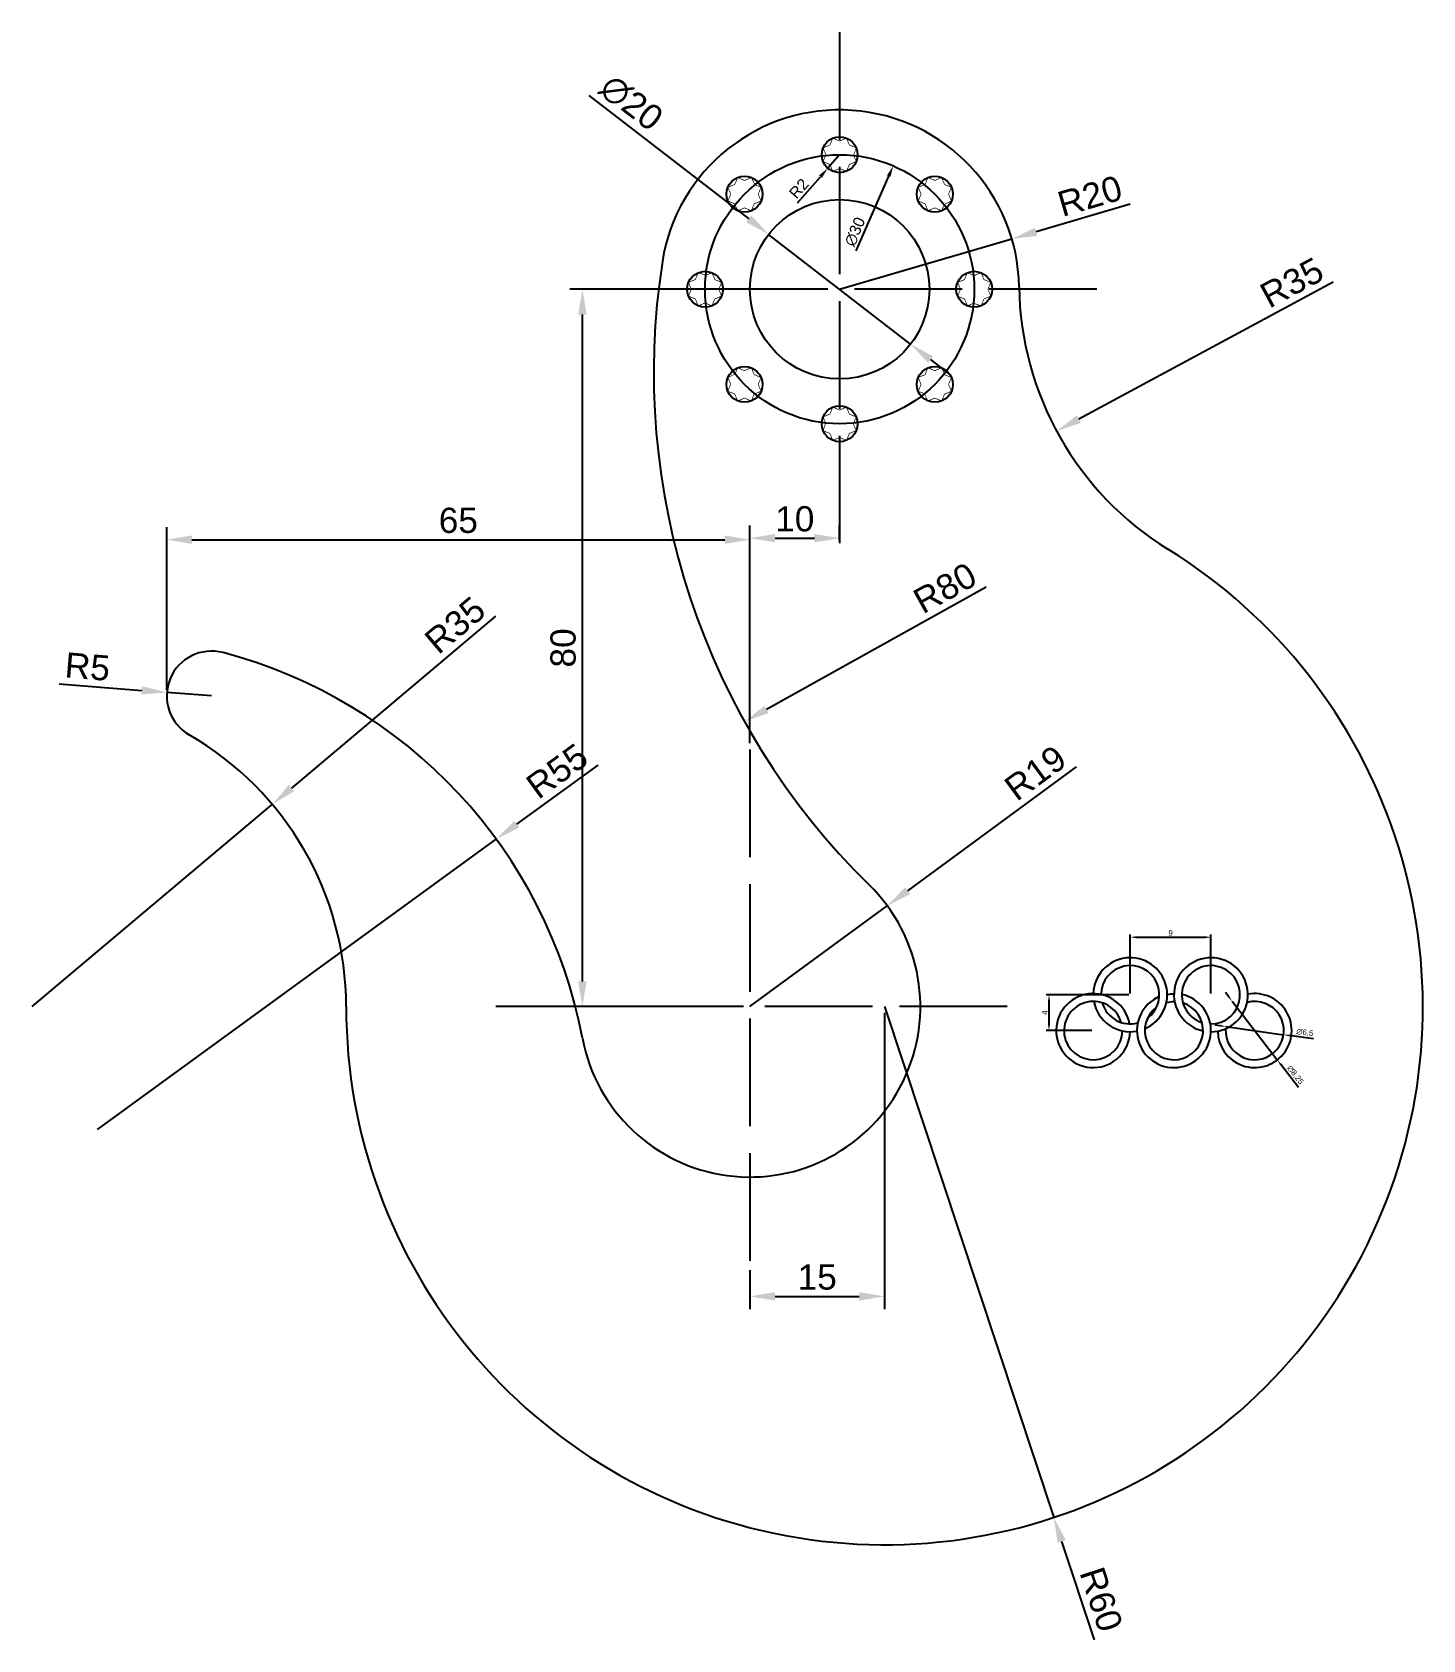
# Model space of a CAD drawing. Header units: millimetres. Extents: x 2193 to 2558, y 2041 to 2267.
# Drawn here: x 2193.2 to 2348.2, y 2041.5 to 2220.8 of the extents above; entities outside this region: 2.
import ezdxf

# ---------------------------------------------------------------- set-up
doc = ezdxf.new("R2010")
doc.units = ezdxf.units.MM
doc.linetypes.add('ACAD_ISO02W100', pattern=[15, 12, -3])
for name, color, linetype in [('Capas', 253, 'Continuous'), ('cotas', 253, 'Continuous'), ('ejes', 253, 'ACAD_ISO02W100')]:
    doc.layers.add(name, color=color, linetype=linetype)
doc.styles.get("Standard").update_dxf_attribs({"font": 'ARIAL.TTF'})
doc.dimstyles.new('rydia_mm', dxfattribs={"dimtxt": 2.5, "dimasz": 2.5, "dimexe": 1.25, "dimexo": 0.625, "dimtad": 1, "dimtxsty": 'Standard', "dimcen": 2.5, "dimadec": 0, "dimazin": 0, "dimtfac": 1, "dimtmove": 0, "dimatfit": 3, "dimfxl": 1, "dimarcsym": 0})

# ---------------------------------------------------------------- blocks, each defined once
blk = doc.blocks.new('*D72')
at = {"layer": 'cotas', "color": 0, "lineweight": -2}
for p, q in [((2315.56, 2201.56), (2305.07, 2198.49)), ((2283.17, 2192.09), (2302.37, 2197.7))]:
    blk.add_line(p, q, dxfattribs=at)
at = {"layer": 'cotas', "color": 0}
blk.add_solid([(2304.93, 2198.94), (2305.2, 2198.04), (2302.37, 2197.7)], dxfattribs=at)
at = {"layer": 'Defpoints', "color": 0}
for p in [(2302.37, 2197.7), (2283.17, 2192.09)]:
    blk.add_point(p, dxfattribs=at)
at = {"layer": 'cotas', "color": 0, "insert": (2311.06, 2202.48), "char_height": 2.812, "attachment_point": 5, "rotation": 16.3159}
blk.add_mtext('R20', dxfattribs=at)
blk = doc.blocks.new('*D73')
at = {"layer": 'cotas', "color": 0, "lineweight": -2}
for p, q in [((2255.23, 2213.71), (2273.04, 2199.93)), ((2291.08, 2185.97), (2275.26, 2198.21)), ((2293.3, 2184.24), (2295.53, 2182.52))]:
    blk.add_line(p, q, dxfattribs=at)
at = {"layer": 'cotas', "color": 0}
for points in [[(2273.33, 2200.3), (2272.75, 2199.56), (2275.26, 2198.21)], [(2293.59, 2184.61), (2293.02, 2183.87), (2291.08, 2185.97)]]:
    blk.add_solid(points, dxfattribs=at)
at = {"layer": 'Defpoints', "color": 0}
for p in [(2275.26, 2198.21), (2291.08, 2185.97)]:
    blk.add_point(p, dxfattribs=at)
at = {"layer": 'cotas', "color": 0, "insert": (2259.95, 2212.87), "char_height": 2.812, "attachment_point": 5, "rotation": 322.2627}
blk.add_mtext('∅20', dxfattribs=at)
blk = doc.blocks.new('*D71')
at = {"layer": 'cotas', "color": 0, "lineweight": -2}
blk.add_line((2338.18, 2192.87), (2309.83, 2177.6), dxfattribs=at)
at = {"layer": 'cotas', "color": 0}
blk.add_solid([(2309.61, 2178.02), (2310.05, 2177.19), (2307.35, 2176.27)], dxfattribs=at)
at = {"layer": 'Defpoints', "color": 0}
for p in [(2338.17, 2192.87), (2307.35, 2176.27)]:
    blk.add_point(p, dxfattribs=at)
at = {"layer": 'cotas', "color": 0, "insert": (2333.57, 2192.82), "char_height": 2.812, "attachment_point": 5, "rotation": 28.3063}
blk.add_mtext('R35', dxfattribs=at)
blk = doc.blocks.new('*D83')
at = {"layer": 'cotas', "color": 0, "lineweight": -2}
for p, q in [((2273.17, 2141.46), (2273.17, 2165.74)), ((2283.17, 2164.12), (2283.17, 2165.74)), ((2275.98, 2164.33), (2280.36, 2164.33))]:
    blk.add_line(p, q, dxfattribs=at)
at = {"layer": 'cotas', "color": 0}
for points in [[(2275.98, 2164.8), (2275.98, 2163.86), (2273.17, 2164.33)], [(2280.36, 2164.8), (2280.36, 2163.86), (2283.17, 2164.33)]]:
    blk.add_solid(points, dxfattribs=at)
at = {"layer": 'Defpoints', "color": 0}
for p in [(2283.17, 2164.33), (2283.17, 2163.41), (2273.17, 2140.76)]:
    blk.add_point(p, dxfattribs=at)
at = {"layer": 'cotas', "color": 0, "insert": (2278.17, 2166.47), "char_height": 2.812, "attachment_point": 5}
blk.add_mtext('10', dxfattribs=at)
blk = doc.blocks.new('*D80')
at = {"layer": 'cotas', "color": 0, "lineweight": -2}
for p, q in [((2288.17, 2111.38), (2288.17, 2078.37)), ((2273.17, 2082.71), (2273.17, 2078.37)), ((2275.98, 2079.78), (2285.36, 2079.78))]:
    blk.add_line(p, q, dxfattribs=at)
at = {"layer": 'cotas', "color": 0}
for points in [[(2275.98, 2080.25), (2275.98, 2079.31), (2273.17, 2079.78)], [(2285.36, 2080.25), (2285.36, 2079.31), (2288.17, 2079.78)]]:
    blk.add_solid(points, dxfattribs=at)
at = {"layer": 'Defpoints', "color": 0}
for p in [(2288.17, 2112.09), (2273.17, 2083.41), (2288.17, 2079.78)]:
    blk.add_point(p, dxfattribs=at)
at = {"layer": 'cotas', "color": 0, "insert": (2280.67, 2081.92), "char_height": 2.812, "attachment_point": 5}
blk.add_mtext('15', dxfattribs=at)
blk = doc.blocks.new('*D75')
at = {"layer": 'cotas', "color": 0, "lineweight": -2}
for p, q in [((2208.17, 2147.43), (2208.17, 2165.57)), ((2210.98, 2164.16), (2270.36, 2164.16)), ((2273.17, 2147.43), (2273.17, 2165.57))]:
    blk.add_line(p, q, dxfattribs=at)
at = {"layer": 'cotas', "color": 0}
for points in [[(2210.98, 2164.63), (2210.98, 2163.69), (2208.17, 2164.16)], [(2270.36, 2164.63), (2270.36, 2163.69), (2273.17, 2164.16)]]:
    blk.add_solid(points, dxfattribs=at)
at = {"layer": 'Defpoints', "color": 0}
for p in [(2273.17, 2164.16), (2208.17, 2146.73), (2273.17, 2146.73)]:
    blk.add_point(p, dxfattribs=at)
at = {"layer": 'cotas', "color": 0, "insert": (2240.67, 2166.3), "char_height": 2.812, "attachment_point": 5}
blk.add_mtext('65', dxfattribs=at)
blk = doc.blocks.new('*D78')
at = {"layer": 'cotas', "color": 0, "lineweight": -2}
for p, q in [((2272.47, 2192.09), (2253.1, 2192.09)), ((2254.5, 2114.9), (2254.5, 2189.27)), ((2272.47, 2112.09), (2253.1, 2112.09))]:
    blk.add_line(p, q, dxfattribs=at)
at = {"layer": 'cotas', "color": 0}
for points in [[(2254.03, 2189.27), (2254.97, 2189.27), (2254.5, 2192.09)], [(2254.03, 2114.9), (2254.97, 2114.9), (2254.5, 2112.09)]]:
    blk.add_solid(points, dxfattribs=at)
at = {"layer": 'Defpoints', "color": 0}
for p in [(2254.5, 2192.09), (2273.17, 2192.09), (2273.17, 2112.09)]:
    blk.add_point(p, dxfattribs=at)
at = {"layer": 'cotas', "color": 0, "insert": (2252.36, 2152.09), "char_height": 2.812, "attachment_point": 5, "rotation": 90}
blk.add_mtext('80', dxfattribs=at)
blk = doc.blocks.new('*D76')
at = {"layer": 'cotas', "color": 0, "lineweight": -2}
for p, q in [((2196.19, 2148.1), (2205.39, 2147.36)), ((2213.17, 2146.73), (2208.19, 2147.13))]:
    blk.add_line(p, q, dxfattribs=at)
at = {"layer": 'cotas', "color": 0}
blk.add_solid([(2205.42, 2147.82), (2205.35, 2146.89), (2208.19, 2147.13)], dxfattribs=at)
at = {"layer": 'Defpoints', "color": 0}
for p in [(2208.19, 2147.13), (2213.17, 2146.73)]:
    blk.add_point(p, dxfattribs=at)
at = {"layer": 'cotas', "color": 0, "insert": (2199.34, 2149.99), "char_height": 2.812, "attachment_point": 5, "rotation": 355.3674}
blk.add_mtext('R5', dxfattribs=at)
blk = doc.blocks.new('*D74')
at = {"layer": 'cotas', "color": 0, "lineweight": -2}
for p, q in [((2244.81, 2155.62), (2222.08, 2136.46)), ((2193.17, 2112.09), (2219.93, 2134.64))]:
    blk.add_line(p, q, dxfattribs=at)
at = {"layer": 'cotas', "color": 0}
blk.add_solid([(2221.78, 2136.82), (2222.38, 2136.1), (2219.93, 2134.64)], dxfattribs=at)
at = {"layer": 'Defpoints', "color": 0}
for p in [(2219.93, 2134.64), (2193.17, 2112.09)]:
    blk.add_point(p, dxfattribs=at)
at = {"layer": 'cotas', "color": 0, "insert": (2240.31, 2154.63), "char_height": 2.812, "attachment_point": 5, "rotation": 40.1322}
blk.add_mtext('R35', dxfattribs=at)
blk = doc.blocks.new('*D77')
at = {"layer": 'cotas', "color": 0, "lineweight": -2}
for p, q in [((2256.23, 2139.03), (2247.17, 2132.43)), ((2200.45, 2098.37), (2244.9, 2130.77))]:
    blk.add_line(p, q, dxfattribs=at)
at = {"layer": 'cotas', "color": 0}
blk.add_solid([(2246.9, 2132.81), (2247.45, 2132.05), (2244.9, 2130.77)], dxfattribs=at)
at = {"layer": 'Defpoints', "color": 0}
for p in [(2244.9, 2130.77), (2200.45, 2098.37)]:
    blk.add_point(p, dxfattribs=at)
at = {"layer": 'cotas', "color": 0, "insert": (2251.68, 2138.35), "char_height": 2.812, "attachment_point": 5, "rotation": 36.0917}
blk.add_mtext('R55', dxfattribs=at)
blk = doc.blocks.new('*D79')
at = {"layer": 'cotas', "color": 0, "lineweight": -2}
for p, q in [((2288.17, 2112.09), (2307.04, 2055.13)), ((2311.57, 2041.48), (2307.93, 2052.46))]:
    blk.add_line(p, q, dxfattribs=at)
at = {"layer": 'cotas', "color": 0}
blk.add_solid([(2308.37, 2052.61), (2307.48, 2052.31), (2307.04, 2055.13)], dxfattribs=at)
at = {"layer": 'Defpoints', "color": 0}
for p in [(2288.17, 2112.09), (2307.04, 2055.13)]:
    blk.add_point(p, dxfattribs=at)
at = {"layer": 'cotas', "color": 0, "insert": (2312.32, 2046), "char_height": 2.812, "attachment_point": 5, "rotation": 288.3316}
blk.add_mtext('R60', dxfattribs=at)
blk = doc.blocks.new('*D82')
at = {"layer": 'cotas', "color": 0, "lineweight": -2}
blk.add_line((2299.5, 2158.87), (2275.02, 2145.24), dxfattribs=at)
at = {"layer": 'cotas', "color": 0}
blk.add_solid([(2274.8, 2145.64), (2275.25, 2144.83), (2272.57, 2143.87)], dxfattribs=at)
at = {"layer": 'Defpoints', "color": 0}
for p in [(2342.45, 2182.81), (2272.57, 2143.87)]:
    blk.add_point(p, dxfattribs=at)
at = {"layer": 'cotas', "color": 0, "insert": (2294.91, 2158.77), "char_height": 2.812, "attachment_point": 5, "rotation": 29.1279}
blk.add_mtext('R80', dxfattribs=at)
blk = doc.blocks.new('*D81')
at = {"layer": 'cotas', "color": 0, "lineweight": -2}
for p, q in [((2309.53, 2138.82), (2290.75, 2125.01)), ((2273.17, 2112.09), (2288.48, 2123.34))]:
    blk.add_line(p, q, dxfattribs=at)
at = {"layer": 'cotas', "color": 0}
blk.add_solid([(2290.47, 2125.39), (2291.02, 2124.63), (2288.48, 2123.34)], dxfattribs=at)
at = {"layer": 'Defpoints', "color": 0}
for p in [(2288.48, 2123.34), (2273.17, 2112.09)]:
    blk.add_point(p, dxfattribs=at)
at = {"layer": 'cotas', "color": 0, "insert": (2304.99, 2138.14), "char_height": 2.812, "attachment_point": 5, "rotation": 36.3288}
blk.add_mtext('R19', dxfattribs=at)
blk = doc.blocks.new('*D60')
at = {"layer": 'cotas', "color": 0, "lineweight": -2}
blk.add_line((2285.03, 2196.37), (2288.64, 2204.7), dxfattribs=at)
at = {"layer": 'cotas', "color": 0}
blk.add_solid([(2288.45, 2204.78), (2288.83, 2204.62), (2289.14, 2205.85)], dxfattribs=at)
at = {"layer": 'Defpoints', "color": 0}
for p in [(2289.14, 2205.85), (2277.21, 2178.32)]:
    blk.add_point(p, dxfattribs=at)
at = {"layer": 'cotas', "color": 0, "insert": (2284.88, 2198.5), "char_height": 1.25, "attachment_point": 5, "rotation": 66.5717}
blk.add_mtext('∅30', dxfattribs=at)
blk = doc.blocks.new('*D62')
at = {"layer": 'cotas', "color": 0, "lineweight": -2}
for p, q in [((2283.17, 2207.09), (2281.85, 2205.58)), ((2278.47, 2201.73), (2281.03, 2204.64))]:
    blk.add_line(p, q, dxfattribs=at)
at = {"layer": 'cotas', "color": 0}
blk.add_solid([(2280.87, 2204.78), (2281.19, 2204.5), (2281.85, 2205.58)], dxfattribs=at)
at = {"layer": 'Defpoints', "color": 0}
for p in [(2283.17, 2207.09), (2281.85, 2205.58)]:
    blk.add_point(p, dxfattribs=at)
at = {"layer": 'cotas', "color": 0, "insert": (2278.63, 2203.33), "char_height": 1.25, "attachment_point": 5, "rotation": 48.7541}
blk.add_mtext('R2', dxfattribs=at)
blk = doc.blocks.new('*D68')
at = {"layer": 'Capas', "color": 0, "lineweight": -2}
for p, q in [((2315.4, 2113.42), (2306.19, 2113.42)), ((2306.5, 2112.79), (2306.5, 2110.04)), ((2311.28, 2109.42), (2306.19, 2109.42))]:
    blk.add_line(p, q, dxfattribs=at)
at = {"layer": 'Capas', "color": 0}
for points in [[(2306.4, 2112.79), (2306.61, 2112.79), (2306.5, 2113.42)], [(2306.4, 2110.04), (2306.61, 2110.04), (2306.5, 2109.42)]]:
    blk.add_solid(points, dxfattribs=at)
at = {"layer": 'Defpoints', "color": 0}
for p in [(2315.56, 2113.42), (2306.5, 2109.42), (2311.43, 2109.42)]:
    blk.add_point(p, dxfattribs=at)
at = {"layer": 'Capas', "color": 0, "insert": (2306.03, 2111.42), "char_height": 0.625, "attachment_point": 5, "rotation": 90}
blk.add_mtext('4', dxfattribs=at)
blk = doc.blocks.new('*D67')
at = {"layer": 'Capas', "color": 0, "lineweight": -2}
for p, q in [((2315.56, 2113.57), (2315.56, 2120.14)), ((2316.18, 2119.83), (2323.93, 2119.83)), ((2324.56, 2113.57), (2324.56, 2120.14))]:
    blk.add_line(p, q, dxfattribs=at)
at = {"layer": 'Capas', "color": 0}
for points in [[(2316.18, 2119.93), (2316.18, 2119.72), (2315.56, 2119.83)], [(2323.93, 2119.93), (2323.93, 2119.72), (2324.56, 2119.83)]]:
    blk.add_solid(points, dxfattribs=at)
at = {"layer": 'Defpoints', "color": 0}
for p in [(2324.56, 2119.83), (2315.56, 2113.42), (2324.56, 2113.42)]:
    blk.add_point(p, dxfattribs=at)
at = {"layer": 'Capas', "color": 0, "insert": (2320.06, 2120.3), "char_height": 0.625, "attachment_point": 5}
blk.add_mtext('9', dxfattribs=at)
blk = doc.blocks.new('*D69')
at = {"layer": 'Capas', "color": 0, "lineweight": -2}
for p, q in [((2325.6, 2109.96), (2324.98, 2110.04)), ((2326.21, 2109.87), (2332.65, 2108.96)), ((2336, 2108.49), (2333.27, 2108.87))]:
    blk.add_line(p, q, dxfattribs=at)
at = {"layer": 'Capas', "color": 0}
for points in [[(2325.61, 2110.06), (2325.58, 2109.85), (2326.21, 2109.87)], [(2333.28, 2108.98), (2333.26, 2108.77), (2332.65, 2108.96)]]:
    blk.add_solid(points, dxfattribs=at)
at = {"layer": 'Defpoints', "color": 0}
for p in [(2326.21, 2109.87), (2332.65, 2108.96)]:
    blk.add_point(p, dxfattribs=at)
at = {"layer": 'Capas', "color": 0, "insert": (2335.02, 2109.17), "char_height": 0.625, "attachment_point": 5, "rotation": 351.9702}
blk.add_mtext('∅6,5', dxfattribs=at)
blk = doc.blocks.new('*D70')
at = {"layer": 'Capas', "color": 0, "lineweight": -2}
for p, q in [((2326.54, 2113.18), (2326.16, 2113.68)), ((2326.92, 2112.69), (2331.95, 2106.15)), ((2334.31, 2103.08), (2332.33, 2105.65))]:
    blk.add_line(p, q, dxfattribs=at)
at = {"layer": 'Capas', "color": 0}
for points in [[(2326.62, 2113.24), (2326.46, 2113.12), (2326.92, 2112.69)], [(2332.41, 2105.71), (2332.25, 2105.59), (2331.95, 2106.15)]]:
    blk.add_solid(points, dxfattribs=at)
at = {"layer": 'Defpoints', "color": 0}
for p in [(2326.92, 2112.69), (2331.95, 2106.15)]:
    blk.add_point(p, dxfattribs=at)
at = {"layer": 'Capas', "color": 0, "insert": (2333.94, 2104.45), "char_height": 0.625, "attachment_point": 5, "rotation": 307.5565}
blk.add_mtext('∅8,25', dxfattribs=at)

msp = doc.modelspace()

# ---------------------------------------------------------------- linework, layer by layer
at = {"const_width": 0.08}
for points in [[(2282.407, 2208.933), (2282.09, 2208.168), (2281.325, 2207.851), (2281.642, 2207.086), (2281.325, 2206.32), (2282.09, 2206.003), (2282.407, 2205.238), (2283.172, 2205.555), (2283.938, 2205.238), (2284.255, 2206.003), (2285.02, 2206.32), (2284.735, 2207.009), (2285.02, 2207.851), (2284.255, 2208.168), (2283.938, 2208.933), (2283.172, 2208.616), (2282.407, 2208.933)], [(2270.718, 2203.458), (2271.035, 2202.692), (2270.718, 2201.927), (2271.483, 2201.61), (2271.8, 2200.844), (2272.566, 2201.161), (2273.331, 2200.844), (2273.648, 2201.61), (2274.414, 2201.927), (2274.097, 2202.692), (2274.414, 2203.458), (2273.725, 2203.743), (2273.331, 2204.54), (2272.566, 2204.223), (2271.8, 2204.54), (2271.483, 2203.775), (2270.718, 2203.458)], [(2294.544, 2204.54), (2293.779, 2204.223), (2293.014, 2204.54), (2292.697, 2203.775), (2291.931, 2203.458), (2292.248, 2202.692), (2291.931, 2201.927), (2292.697, 2201.61), (2293.014, 2200.844), (2293.779, 2201.161), (2294.544, 2200.844), (2294.83, 2201.533), (2295.627, 2201.927), (2295.31, 2202.692), (2295.627, 2203.458), (2294.861, 2203.775), (2294.544, 2204.54)], [(2266.325, 2191.32), (2267.09, 2191.003), (2267.407, 2190.238), (2268.172, 2190.555), (2268.938, 2190.238), (2269.255, 2191.003), (2270.02, 2191.32), (2269.703, 2192.086), (2270.02, 2192.851), (2269.255, 2193.168), (2268.938, 2193.933), (2268.249, 2193.648), (2267.407, 2193.933), (2267.09, 2193.168), (2266.325, 2192.851), (2266.642, 2192.086), (2266.325, 2191.32)], [(2300.02, 2192.851), (2299.255, 2193.168), (2298.938, 2193.933), (2298.172, 2193.616), (2297.407, 2193.933), (2297.09, 2193.168), (2296.325, 2192.851), (2296.642, 2192.086), (2296.325, 2191.32), (2297.09, 2191.003), (2297.407, 2190.238), (2298.096, 2190.523), (2298.938, 2190.238), (2299.255, 2191.003), (2300.02, 2191.32), (2299.703, 2192.086), (2300.02, 2192.851)], [(2271.8, 2179.631), (2272.566, 2179.948), (2273.331, 2179.631), (2273.648, 2180.397), (2274.414, 2180.714), (2274.097, 2181.479), (2274.414, 2182.244), (2273.648, 2182.561), (2273.331, 2183.327), (2272.566, 2183.01), (2271.8, 2183.327), (2271.515, 2182.638), (2270.718, 2182.244), (2271.035, 2181.479), (2270.718, 2180.714), (2271.483, 2180.397), (2271.8, 2179.631)], [(2295.627, 2180.714), (2295.31, 2181.479), (2295.627, 2182.244), (2294.861, 2182.561), (2294.544, 2183.327), (2293.779, 2183.01), (2293.014, 2183.327), (2292.697, 2182.561), (2291.931, 2182.244), (2292.248, 2181.479), (2291.931, 2180.714), (2292.62, 2180.428), (2293.014, 2179.631), (2293.779, 2179.948), (2294.544, 2179.631), (2294.861, 2180.397), (2295.627, 2180.714)], [(2283.938, 2175.238), (2284.255, 2176.003), (2285.02, 2176.32), (2284.703, 2177.086), (2285.02, 2177.851), (2284.255, 2178.168), (2283.938, 2178.933), (2283.172, 2178.616), (2282.407, 2178.933), (2282.09, 2178.168), (2281.325, 2177.851), (2281.61, 2177.162), (2281.325, 2176.32), (2282.09, 2176.003), (2282.407, 2175.238), (2283.172, 2175.555), (2283.938, 2175.238)]]:
    msp.add_lwpolyline(points, dxfattribs=at)
for centre, radius in [((2283.172, 2207.086), 2), ((2283.172, 2207.086), 2), ((2283.172, 2192.086), 15), ((2272.566, 2202.692), 2), ((2293.779, 2202.692), 2), ((2283.172, 2192.086), 10), ((2268.172, 2192.086), 2), ((2298.172, 2192.086), 2), ((2272.566, 2181.479), 2), ((2293.779, 2181.479), 2), ((2283.172, 2177.086), 2)]:
    msp.add_circle(centre, radius)
for centre, radius, start, end in [((2559.89, 2263.52), 4.125, 113.30402, 167.95735), ((2559.89, 2263.52), 3.25, 126.59709, 154.66428), ((2283.172, 2192.086), 20, 0.81353, 171.10396), ((2342.451, 2182.807), 80, 171.10396, 225.59063), ((2338.167, 2192.866), 35, 180.81353, 238.24707), ((2288.172, 2112.086), 60, 180, 58.24707), ((2213.172, 2146.727), 5, 75.26428, 240), ((2200.454, 2098.371), 55, 10.6804, 75.26428), ((2193.172, 2112.086), 35, 0, 60), ((2273.172, 2112.086), 19, 190.6804, 45.59063), ((2315.558, 2113.416), 4.125, 293.30402, 178.2635), ((2324.558, 2113.416), 4.125, 269.97369, 257.7512), ((2315.558, 2113.416), 3.25, 306.59709, 179.45178), ((2324.558, 2113.416), 3.25, 268.78542, 251.99135), ((2311.433, 2109.416), 4.125, 10.486, 358.2635), ((2311.433, 2109.416), 3.25, 16.24585, 359.45178), ((2315.558, 2113.416), 4.125, 190.486, 280.48108), ((2315.558, 2113.416), 3.25, 196.24585, 284.99304), ((2320.433, 2109.416), 4.125, 113.30402, 77.7512), ((2320.433, 2109.416), 3.25, 126.59709, 71.99135), ((2320.432, 2109.361), 3.25, 88.78542, 104.99304), ((2320.432, 2109.361), 4.125, 89.97369, 100.48108), ((2329.433, 2109.416), 4.125, 180.78028, 100.48108), ((2329.433, 2109.416), 3.25, 176.26832, 104.99304)]:
    msp.add_arc(centre, radius, start, end)
at = {"layer": 'cotas'}
msp.add_circle((2283.172, 2192.086), 15, dxfattribs=at)
at = {"layer": 'ejes'}
for p, q in [((2283.172, 2220.756), (2283.172, 2163.415)), ((2311.843, 2192.086), (2254.502, 2192.086)), ((2273.172, 2140.756), (2273.172, 2083.415)), ((2301.843, 2112.086), (2244.502, 2112.086))]:
    msp.add_line(p, q, dxfattribs=at)

# ---------------------------------------------------------------- dimensions: what is measured, and where the dimension line sits
at = {"layer": 'Capas'}
dim = msp.add_linear_dim(base=(2324.558, 2119.829), p1=(2315.558, 2113.416), p2=(2324.558, 2113.416), dimstyle='rydia_mm', dxfattribs=at)
dim.commit()
dim.dimension.update_dxf_attribs({"geometry": '*D67', "text_midpoint": (2320.058, 2120.304)})
dim = msp.add_linear_dim(base=(2306.503, 2109.416), p1=(2315.558, 2113.416), p2=(2311.433, 2109.416), angle=90, dimstyle='rydia_mm', dxfattribs=at)
dim.commit()
dim.dimension.update_dxf_attribs({"geometry": '*D68', "text_midpoint": (2306.034, 2111.416)})
for p1, p2, picture, middle in [((2326.919, 2112.686), (2331.947, 2106.146), '*D70', (2333.938, 2104.446)), ((2326.215, 2109.87), (2332.651, 2108.962), '*D69', (2335.022, 2109.175))]:
    dim = msp.add_diameter_dim_2p(p1=p1, p2=p2, dimstyle='rydia_mm', dxfattribs=at)
    dim.commit()
    dim.dimension.update_dxf_attribs({"geometry": picture, "text_midpoint": middle})
at = {"layer": 'cotas'}
for p1, p2, picture, middle in [((2291.081, 2185.965), (2275.264, 2198.206), '*D73', (2258.588, 2211.112)), ((2277.208, 2178.322), (2289.136, 2205.849), '*D60', (2285.781, 2198.105))]:
    dim = msp.add_diameter_dim_2p(p1=p1, p2=p2, dimstyle='rydia_mm', dxfattribs=at)
    dim.commit()
    dim.dimension.update_dxf_attribs({"geometry": picture, "text_midpoint": middle, "dimtype": 163})
for center, mpoint, picture, middle in [((2283.172, 2207.086), (2281.854, 2205.582), '*D62', (2278.633, 2203.334)), ((2283.172, 2192.086), (2302.367, 2197.704), '*D72', (2311.06, 2202.478))]:
    dim = msp.add_radius_dim(center=center, mpoint=mpoint, dimstyle='rydia_mm', dxfattribs=at)
    dim.commit()
    dim.dimension.update_dxf_attribs({"geometry": picture, "text_midpoint": middle})
for center, mpoint, picture, middle in [((2338.167, 2192.866), (2307.352, 2176.27), '*D71', (2334.59, 2190.94)), ((2342.451, 2182.807), (2272.568, 2143.866), '*D82', (2295.952, 2156.897)), ((2193.172, 2112.086), (2219.932, 2134.645), '*D74', (2241.692, 2152.99)), ((2213.172, 2146.727), (2208.189, 2147.13), '*D76', (2199.164, 2147.862)), ((2200.454, 2098.371), (2244.899, 2130.77), '*D77', (2252.935, 2136.629)), ((2273.172, 2112.086), (2288.479, 2123.341), '*D81', (2306.256, 2136.413)), ((2288.172, 2112.086), (2307.043, 2055.13), '*D79', (2310.29, 2045.33))]:
    dim = msp.add_radius_dim(center=center, mpoint=mpoint, dimstyle='rydia_mm', dxfattribs=at)
    dim.commit()
    dim.dimension.update_dxf_attribs({"geometry": picture, "text_midpoint": middle, "dimtype": 164})
dim = msp.add_linear_dim(base=(2254.502, 2192.086), p1=(2273.172, 2112.086), p2=(2273.172, 2192.086), angle=90, dimstyle='rydia_mm', dxfattribs=at)
dim.commit()
dim.dimension.update_dxf_attribs({"geometry": '*D78', "text_midpoint": (2252.363, 2152.086)})
for base, p1, p2, picture, middle in [((2273.172, 2164.16), (2208.172, 2146.727), (2273.172, 2146.727), '*D75', (2240.672, 2166.299)), ((2283.172, 2164.329), (2273.172, 2140.756), (2283.172, 2163.415), '*D83', (2278.172, 2166.468)), ((2288.172, 2079.779), (2273.172, 2083.415), (2288.172, 2112.086), '*D80', (2280.672, 2081.918))]:
    dim = msp.add_linear_dim(base=base, p1=p1, p2=p2, dimstyle='rydia_mm', dxfattribs=at)
    dim.commit()
    dim.dimension.update_dxf_attribs({"geometry": picture, "text_midpoint": middle})

doc.saveas('drawing.dxf')
